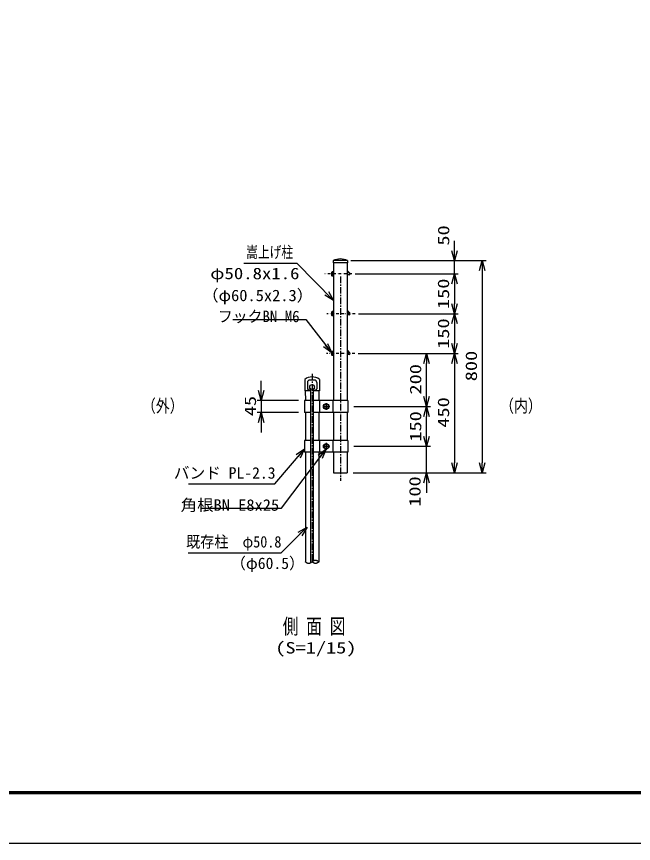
# Model space of a CAD drawing. Units: millimetres, scale not verified. Extents: x -4455 to 4455, y -3150 to 3150.
# Drawn here: x -885 to 1440, y -3150 to -33 of the extents above; entities that cross this region are included whole.
import ezdxf
from ezdxf.enums import TextEntityAlignment as Align

# ---------------------------------------------------------------- set-up
doc = ezdxf.new("R2010")
doc.units = ezdxf.units.MM
doc.header["$LTSCALE"] = 20
doc.linetypes.add('USER2', pattern=[2, 1.25, -0.25, 0.25, -0.25])
doc.linetypes.add('USER3', pattern=[1.01, 0.5, -0.25, 0.01, -0.25])
for name, color, linetype, lineweight in [('0-0_net', 2, 'Continuous', 25), ('0-1_0', 7, 'Continuous', 25), ('0-3_1', 7, 'Continuous', 25), ('0-4_EXTCNT-L', 4, 'Continuous', 25), ('0-5_柱', 7, 'Continuous', 25), ('0-6_band', 3, 'Continuous', 25), ('0-8_center', 2, 'USER2', 25), ('0-B_2', 7, 'Continuous', 25)]:
    doc.layers.add(name, color=color, linetype=linetype, lineweight=lineweight)
doc.styles.add('ＭＳ ゴシック', font='')
doc.styles.get('ＭＳ ゴシック').set_extended_font_data('MS Gothic')

# ---------------------------------------------------------------- blocks, each defined once
blk = doc.blocks.new('_Open30')
at = {"layer": '0-1_0', "color": 2}
blk.add_line((0, 0), (-20, 0), dxfattribs=at)
blk.add_lwpolyline([(-20, 5.36), (0, 0), (-20, -5.36)], dxfattribs=at)

msp = doc.modelspace()

# ---------------------------------------------------------------- linework, layer by layer
at = {"layer": '0-0_net'}
for p, q in [((764.93, -915.42), (764.93, -877.92)), ((764.93, -1002.9), (764.93, -952.92)), ((869.93, -990.42), (869.93, -1715.42)), ((764.93, -1040.4), (764.93, -1115.41)), ((764.93, -1040.4), (764.93, -1077.9)), ((764.93, -1190.41), (764.93, -1265.41)), ((659.93, -1465.42), (659.93, -1340.41)), ((764.93, -1340.41), (764.93, -1715.42)), ((659.93, -1615.42), (659.93, -1540.42)), ((659.93, -1615.42), (659.93, -1577.92)), ((659.93, -1752.92), (659.93, -1652.92)), ((659.93, -1790.42), (659.93, -1827.92))]:
    msp.add_line(p, q, dxfattribs=at)
at = {"layer": '0-0_net', "color": 1}
for p, q in [((375.38, -952.92), (779.93, -952.92)), ((385.38, -952.92), (884.93, -952.92)), ((391.33, -1002.9), (779.93, -1002.9)), ((391.33, -1002.9), (779.93, -1002.9)), ((403.19, -1152.91), (779.93, -1152.91)), ((403.19, -1152.91), (779.93, -1152.91)), ((402.29, -1302.91), (779.93, -1302.91)), ((412.29, -1302.91), (779.93, -1302.91)), ((412.29, -1302.91), (674.93, -1302.91)), ((386.33, -1502.92), (674.93, -1502.92)), ((386.33, -1502.92), (674.93, -1502.92)), ((386.33, -1652.92), (674.93, -1652.92)), ((386.33, -1652.92), (674.93, -1652.92)), ((383.38, -1752.92), (884.93, -1752.92)), ((383.38, -1752.92), (779.93, -1752.92)), ((383.38, -1752.92), (674.93, -1752.92))]:
    msp.add_line(p, q, dxfattribs=at)
at = {"layer": '0-0_net', "color": 3}
msp.add_lwpolyline([(-70.42, -1174.45), (204.64, -1174.45), (301.33, -1298.49)], dxfattribs=at)
at = {"layer": '0-1_0', "color": 2}
for p, q in [((37.3, -1442.92), (37.3, -1405.42)), ((37.3, -1480.42), (37.3, -1525.42)), ((37.3, -1562.92), (37.3, -1600.42))]:
    msp.add_line(p, q, dxfattribs=at)
at = {"layer": '0-1_0', "color": 1}
for p, q in [((177.93, -1480.42), (22.3, -1480.42)), ((177.93, -1525.42), (22.3, -1525.42))]:
    msp.add_line(p, q, dxfattribs=at)
at = {"layer": '0-1_0', "color": 3}
msp.add_lwpolyline([(-4455, 3149.95), (4455, 3149.95), (4455, -3150.05), (-4455, -3150.05)], close=True, dxfattribs=at)
at = {"layer": '0-1_0'}
for points in [[(-4155, 2962.45), (4155, 2962.45), (4155, -2962.55), (-4155, -2962.55)], [(-4153.13, 2960.58), (4153.12, 2960.58), (4153.12, -2960.67), (-4153.13, -2960.67)], [(-4151.25, 2958.7), (4151.25, 2958.7), (4151.25, -2958.8), (-4151.25, -2958.8)], [(-4149.38, 2956.83), (4149.37, 2956.83), (4149.37, -2956.92), (-4149.38, -2956.92)], [(-4147.5, 2954.95), (4147.5, 2954.95), (4147.5, -2955.05), (-4147.5, -2955.05)]]:
    msp.add_lwpolyline(points, close=True, dxfattribs=at)
for points in [[(-28.34, -961.91), (171.43, -961.91), (308.36, -1101.3)], [(-238.47, -2054.05), (111.89, -2054.05), (208.1, -1959.07)]]:
    msp.add_lwpolyline(points, dxfattribs=at)
at = {"layer": '0-1_0', "color": 3}
for points in [[(-237.16, -1794.51), (88.11, -1794.51), (198.79, -1664.26)], [(-186.9, -1885.43), (113.27, -1885.43), (280.61, -1664.85)]]:
    msp.add_lwpolyline(points, dxfattribs=at)
at = {"layer": '0-3_1'}
for p, q in [((360.52, -994.37), (362.92, -991.97)), ((371.33, -1000.38), (362.92, -991.97)), ((368.44, -998.9), (360.52, -998.9)), ((368.44, -1006.9), (360.52, -1006.9)), ((360.52, -1144.38), (362.92, -1141.98)), ((368.44, -1148.91), (360.52, -1148.91)), ((371.33, -1150.39), (362.92, -1141.98)), ((368.44, -1156.91), (360.52, -1156.91)), ((302.38, -1298.91), (301.38, -1299.91)), ((301.38, -1299.91), (301.38, -1305.91)), ((301.38, -1305.91), (302.38, -1306.91)), ((302.38, -1298.91), (302.38, -1306.91)), ((310.05, -1298.91), (302.38, -1298.91)), ((310.05, -1306.91), (302.38, -1306.91)), ((360.52, -1294.38), (362.92, -1291.98)), ((368.44, -1298.91), (360.52, -1298.91)), ((368.44, -1306.91), (360.52, -1306.91)), ((371.33, -1300.39), (362.92, -1291.98)), ((201.28, -1400.41), (201.28, -1443.41)), ((256.28, -1400.41), (256.28, -1443.41)), ((211.28, -1411.91), (211.28, -1435.76)), ((222.88, -1436.14), (218.23, -1431.96)), ((237.28, -1402.91), (220.28, -1402.91)), ((234.69, -1436.14), (239.33, -1431.96)), ((246.28, -1411.91), (246.28, -1435.76)), ((223.78, -1443.41), (201.28, -1443.41)), ((220.85, -1440.91), (215.75, -1440.55)), ((223.83, -2092.08), (223.78, -1436.79)), ((233.83, -2085.44), (233.78, -1436.79)), ((256.28, -1443.41), (233.78, -1443.41)), ((236.71, -1440.91), (241.82, -1440.55))]:
    msp.add_line(p, q, dxfattribs=at)
at = {"layer": '0-3_1', "color": 4, "linetype": 'USER3'}
for p, q in [((378.83, -1002.9), (277.24, -1002.9)), ((390.69, -1152.91), (284.71, -1152.91)), ((389.79, -1302.91), (283.69, -1302.91))]:
    msp.add_line(p, q, dxfattribs=at)
at = {"layer": '0-3_1'}
msp.add_circle((228.78, -1429.31), 9, dxfattribs=at)
for centre, radius, start, end in [((368.44, -1002.79), 4, 270, 90), ((368.44, -1152.79), 4, 270, 90), ((368.44, -1302.8), 4, 270, 90), ((228.78, -1437.93), 46.52, 53.75753, 126.24036), ((220.28, -1411.91), 9, 90, 180), ((237.28, -1411.91), 9, 0.00008, 90), ((216.08, -1435.76), 4.8, 180, 266.00052), ((221.05, -1438.18), 2.74, 266.00269, 48.00192), ((236.52, -1438.18), 2.74, 131.99817, 273.99725), ((241.48, -1435.76), 4.8, 273.99942, 0.00008)]:
    msp.add_arc(centre, radius, start, end, dxfattribs=at)
at = {"layer": '0-4_EXTCNT-L'}
for points in [[(234.37, -2085.13), (233.86, -2085.42), (233.36, -2085.73), (232.85, -2086.04), (232.34, -2086.36), (231.83, -2086.69), (231.32, -2087.03), (230.82, -2087.38), (230.31, -2087.73), (229.8, -2088.08), (229.29, -2088.43), (228.78, -2088.79)], [(254.18, -2088.79), (253.68, -2088.43), (253.17, -2088.08), (252.66, -2087.73), (252.15, -2087.38), (251.64, -2087.03), (251.14, -2086.69), (250.63, -2086.36), (250.12, -2086.04), (249.61, -2085.73), (249.1, -2085.42), (248.6, -2085.13), (248.09, -2084.85), (247.58, -2084.58), (247.07, -2084.33), (246.56, -2084.09), (246.06, -2083.87), (245.55, -2083.67), (245.04, -2083.49), (244.53, -2083.33), (244.02, -2083.19), (243.52, -2083.08), (243.01, -2082.98), (242.5, -2082.92), (241.99, -2082.87), (241.48, -2082.86), (240.98, -2082.87), (240.47, -2082.92), (239.96, -2082.98), (239.45, -2083.08), (238.94, -2083.19), (238.44, -2083.33), (237.93, -2083.49), (237.42, -2083.67), (236.91, -2083.87), (236.4, -2084.09), (235.9, -2084.33), (235.39, -2084.58), (234.88, -2084.85), (234.37, -2085.13)], [(208.97, -2092.45), (208.46, -2092.16), (207.95, -2091.85), (207.45, -2091.54), (206.94, -2091.21), (206.43, -2090.88), (205.92, -2090.54), (205.41, -2090.2), (204.91, -2089.85), (204.4, -2089.5), (203.89, -2089.14), (203.38, -2088.79)], [(228.78, -2088.79), (228.27, -2089.14), (227.77, -2089.5), (227.26, -2089.85), (226.75, -2090.2), (226.24, -2090.54), (225.73, -2090.88), (225.23, -2091.21), (224.72, -2091.54), (224.21, -2091.85), (223.7, -2092.16), (223.19, -2092.45), (222.69, -2092.73), (222.18, -2093), (221.67, -2093.25), (221.16, -2093.48), (220.65, -2093.7), (220.15, -2093.9), (219.64, -2094.08), (219.13, -2094.24), (218.62, -2094.38), (218.11, -2094.5), (217.61, -2094.59), (217.1, -2094.66), (216.59, -2094.7), (216.08, -2094.72), (215.57, -2094.7), (215.07, -2094.66), (214.56, -2094.59), (214.05, -2094.5), (213.54, -2094.38), (213.03, -2094.24), (212.53, -2094.08), (212.02, -2093.9), (211.51, -2093.7), (211, -2093.48), (210.49, -2093.25), (209.99, -2093), (209.48, -2092.73), (208.97, -2092.45)], [(234.37, -2092.45), (233.86, -2092.16), (233.36, -2091.85), (232.85, -2091.54), (232.34, -2091.21), (231.83, -2090.88), (231.32, -2090.54), (230.82, -2090.2), (230.31, -2089.85), (229.8, -2089.5), (229.29, -2089.14), (228.78, -2088.79)], [(254.18, -2088.79), (253.68, -2089.14), (253.17, -2089.5), (252.66, -2089.85), (252.15, -2090.2), (251.64, -2090.54), (251.14, -2090.88), (250.63, -2091.21), (250.12, -2091.54), (249.61, -2091.85), (249.1, -2092.16), (248.6, -2092.45), (248.09, -2092.73), (247.58, -2093), (247.07, -2093.25), (246.56, -2093.48), (246.06, -2093.7), (245.55, -2093.9), (245.04, -2094.08), (244.53, -2094.24), (244.02, -2094.38), (243.52, -2094.5), (243.01, -2094.59), (242.5, -2094.66), (241.99, -2094.7), (241.48, -2094.72), (240.98, -2094.7), (240.47, -2094.66), (239.96, -2094.59), (239.45, -2094.5), (238.94, -2094.38), (238.44, -2094.24), (237.93, -2094.08), (237.42, -2093.9), (236.91, -2093.7), (236.4, -2093.48), (235.9, -2093.25), (235.39, -2093), (234.88, -2092.73), (234.37, -2092.45)]]:
    msp.add_lwpolyline(points, dxfattribs=at)
at = {"layer": '0-5_柱'}
for p, q in [((308.08, -952.92), (308.08, -960.92)), ((362.88, -952.92), (308.08, -952.92)), ((335.48, -960.92), (308.08, -960.92)), ((310.08, -960.92), (310.08, -1401.22)), ((360.88, -960.92), (360.88, -1401.22)), ((310.08, -1378.81), (310.08, -1480.42)), ((360.88, -1378.81), (360.88, -1480.42)), ((203.33, -1443.41), (203.38, -1480.42)), ((254.13, -1443.41), (254.18, -1480.42)), ((203.38, -1525.42), (203.38, -1630.42)), ((254.18, -1525.42), (254.18, -1630.42)), ((310.08, -1525.42), (310.08, -1630.42)), ((360.88, -1525.42), (360.88, -1630.42)), ((203.38, -1675.42), (203.38, -2088.79)), ((254.18, -1675.42), (254.18, -2088.79)), ((360.88, -1675.42), (360.88, -1752.92))]:
    msp.add_line(p, q, dxfattribs=at)
for points in [[(362.88, -952.92), (362.88, -960.92), (335.48, -960.92)], [(310.08, -1675.42), (310.08, -1752.92), (360.88, -1752.92)]]:
    msp.add_lwpolyline(points, dxfattribs=at)
msp.add_arc((335.48, -1008.36), 61.84, 63.70169, 116.29858, dxfattribs=at)
at = {"layer": '0-6_band'}
for p, q in [((223.83, -1480.42), (200.43, -1480.42)), ((200.43, -1480.42), (200.43, -1525.42)), ((363.83, -1480.42), (233.83, -1480.42)), ((257.13, -1480.42), (257.13, -1525.42)), ((282.13, -1493.14), (273.62, -1498.06)), ((282.13, -1490), (282.13, -1515.83)), ((282.13, -1493.14), (290.65, -1498.06)), ((307.13, -1480.42), (307.13, -1525.42)), ((363.83, -1480.42), (363.83, -1525.42)), ((223.83, -1525.42), (200.43, -1525.42)), ((307.13, -1525.42), (233.83, -1525.42)), ((363.83, -1525.42), (267.13, -1525.42)), ((269.22, -1502.92), (295.05, -1502.92)), ((273.62, -1498.06), (273.62, -1507.77)), ((282.13, -1512.69), (273.62, -1507.77)), ((200.43, -1630.42), (200.43, -1675.42)), ((223.83, -1630.42), (200.43, -1630.42)), ((363.83, -1630.42), (233.83, -1630.42)), ((257.13, -1630.42), (257.13, -1675.42)), ((282.13, -1643.14), (273.62, -1648.06)), ((273.62, -1648.06), (273.62, -1657.77)), ((282.13, -1640), (282.13, -1665.83)), ((282.13, -1643.14), (290.65, -1648.06)), ((290.65, -1657.77), (290.65, -1648.06)), ((307.13, -1630.42), (307.13, -1675.42)), ((363.83, -1630.42), (363.83, -1675.42)), ((223.83, -1675.42), (200.43, -1675.42)), ((307.13, -1675.42), (233.83, -1675.42)), ((363.83, -1675.42), (267.13, -1675.42)), ((269.22, -1652.92), (295.05, -1652.92)), ((282.13, -1662.69), (273.62, -1657.77)), ((282.13, -1662.69), (290.65, -1657.77))]:
    msp.add_line(p, q, dxfattribs=at)
msp.add_lwpolyline([(282.13, -1512.69), (290.65, -1507.77), (290.65, -1498.06)], dxfattribs=at)
for centre, radius in [((282.13, -1502.92), 10.5), ((282.13, -1502.92), 8.52), ((282.13, -1652.92), 10.5), ((282.13, -1652.92), 8.52)]:
    msp.add_circle(centre, radius, dxfattribs=at)
at = {"layer": '0-8_center'}
for p, q in [((335.48, -1012.3), (335.48, -1782.59)), ((228.78, -1379.05), (228.78, -2088.79))]:
    msp.add_line(p, q, dxfattribs=at)
at = {"layer": '0-B_2'}
for p, q in [((303.68, -995.93), (304.3, -994.86)), ((303.68, -1009.79), (303.68, -995.93)), ((310.08, -994.86), (304.3, -994.86)), ((310.08, -1010.86), (310.08, -994.86)), ((303.68, -1009.79), (304.3, -1010.86)), ((310.08, -998.86), (304.3, -998.86)), ((310.08, -1006.86), (304.3, -1006.86)), ((310.08, -1010.86), (304.3, -1010.86)), ((303.68, -1145.94), (304.3, -1144.86)), ((303.68, -1159.79), (303.68, -1145.93)), ((310.08, -1144.86), (304.3, -1144.86)), ((310.08, -1148.86), (304.3, -1148.86)), ((310.08, -1160.86), (310.08, -1144.86)), ((303.68, -1159.79), (304.3, -1160.86)), ((310.08, -1156.86), (304.3, -1156.86)), ((310.08, -1160.86), (304.3, -1160.86)), ((303.68, -1295.94), (304.3, -1294.87)), ((303.68, -1309.8), (303.68, -1295.94)), ((310.08, -1294.87), (304.3, -1294.87)), ((310.08, -1298.87), (304.3, -1298.87)), ((310.08, -1306.87), (304.3, -1306.87)), ((310.08, -1310.87), (310.08, -1294.87)), ((303.68, -1309.8), (304.3, -1310.87)), ((310.08, -1310.87), (304.3, -1310.87))]:
    msp.add_line(p, q, dxfattribs=at)
for centre, radius, start, end in [((310.91, -995.93), 7.28, 179.9964, 203.55286), ((316.97, -1002.65), 13.29, 163.34973, 198.38251), ((310.91, -1009.79), 7.23, 155.78566, 180), ((310.91, -1145.94), 7.28, 179.9964, 203.55286), ((316.97, -1152.65), 13.29, 163.34973, 198.38251), ((310.91, -1159.79), 7.23, 155.78566, 180), ((310.91, -1295.94), 7.28, 179.9964, 203.55286), ((316.97, -1302.66), 13.29, 163.34973, 198.38251), ((310.91, -1309.8), 7.23, 155.78566, 180)]:
    msp.add_arc(centre, radius, start, end, dxfattribs=at)

# ---------------------------------------------------------------- block references
at = {"layer": '0-0_net', "xscale": 1.875, "yscale": 1.875}
for p, rotation in [((764.93, -952.92), 270), ((869.93, -952.92), 90), ((764.93, -1002.9), 90), ((764.93, -1002.9), 90), ((764.93, -1152.91), 270), ((764.93, -1152.91), 90), ((302.89, -1300.44), 308.64645), ((764.93, -1302.91), 270), ((659.93, -1302.91), 90), ((764.93, -1302.91), 90), ((659.93, -1502.92), 270), ((659.93, -1502.92), 90), ((659.93, -1652.92), 270), ((659.93, -1652.92), 270), ((764.93, -1752.92), 270), ((869.93, -1752.92), 270), ((659.93, -1752.92), 90)]:
    msp.add_blockref('_Open30', p, dxfattribs=dict(at, rotation=rotation))
at = {"layer": '0-1_0', "xscale": 1.875, "yscale": 1.875}
for p, rotation in [((310.13, -1103.07), 315.00729), ((37.3, -1480.42), 270), ((37.3, -1525.42), 90), ((200.43, -1662.38), 49.00898), ((282.13, -1662.86), 52.40512), ((209.9, -1957.34), 43.89804)]:
    msp.add_blockref('_Open30', p, dxfattribs=dict(at, rotation=rotation))

# ---------------------------------------------------------------- texts
at = {"layer": '0-0_net', "color": 3, "style": 'ＭＳ ゴシック', "width": 1.3}
for s, p in [('50', (758.81, -896.22)), ('150', (758.25, -1135.28)), ('150', (758.25, -1285.28)), ('800', (863.25, -1407.56)), ('200', (653.25, -1457.56)), ('450', (758.25, -1582.56)), ('150', (653.25, -1635.29)), ('100', (650.75, -1880.81))]:
    msp.add_text(s, height=43.26, rotation=90, dxfattribs=at).set_placement(p, align=Align.BOTTOM_LEFT)
at = {"layer": '0-0_net', "color": 3, "style": 'ＭＳ ゴシック', "width": 0.95}
msp.add_text('フックBN M6', height=43.3, dxfattribs=at).set_placement((-126.51, -1197.77), align=Align.BOTTOM_LEFT)
at = {"layer": '0-1_0', "color": 3, "style": 'ＭＳ ゴシック'}
for s, height, width, p in [('嵩上げ柱', 43.26, 0.75, (-19.47, -955.24)), ('φ50.8x1.6', 43.26, 1.2, (-154.97, -1035.82)), ('（φ60.5x2.3）', 43.3, 1.05, (-185.55, -1118.69)), ('（外）', 48.09, 0.8, (-412.69, -1538.77)), ('（内）', 48.09, 0.8, (937.22, -1538.77)), ('角根BN E8x25', 43.3, 1.05, (-266.7, -1908.76)), ('既存柱\u3000φ50.8', 43.3, 0.9, (-245.85, -2047.38)), ('側 面 図', 57.77, 0.75, (118.2, -2377.58)), ('(S=1/15)', 43.26, 1.3, (90.03, -2446.94))]:
    msp.add_text(s, height=height, dxfattribs=dict(at, width=width)).set_placement(p, align=Align.BOTTOM_LEFT)
at = {"layer": '0-1_0', "color": 3, "style": 'ＭＳ ゴシック', "width": 1.3}
msp.add_text('45', height=43.26, rotation=90, dxfattribs=at).set_placement((30.62, -1539.34), align=Align.BOTTOM_LEFT)
at = {"layer": '0-1_0', "color": 3, "style": 'ＭＳ ゴシック'}
for s, height, p in [('バンド PL-2.3', 43.3, (-292.22, -1787.84)), ('（φ60.5）', 43.26, (-79.55, -2128.36))]:
    msp.add_text(s, height=height, dxfattribs=at).set_placement(p, align=Align.BOTTOM_LEFT)

doc.saveas('drawing.dxf')
